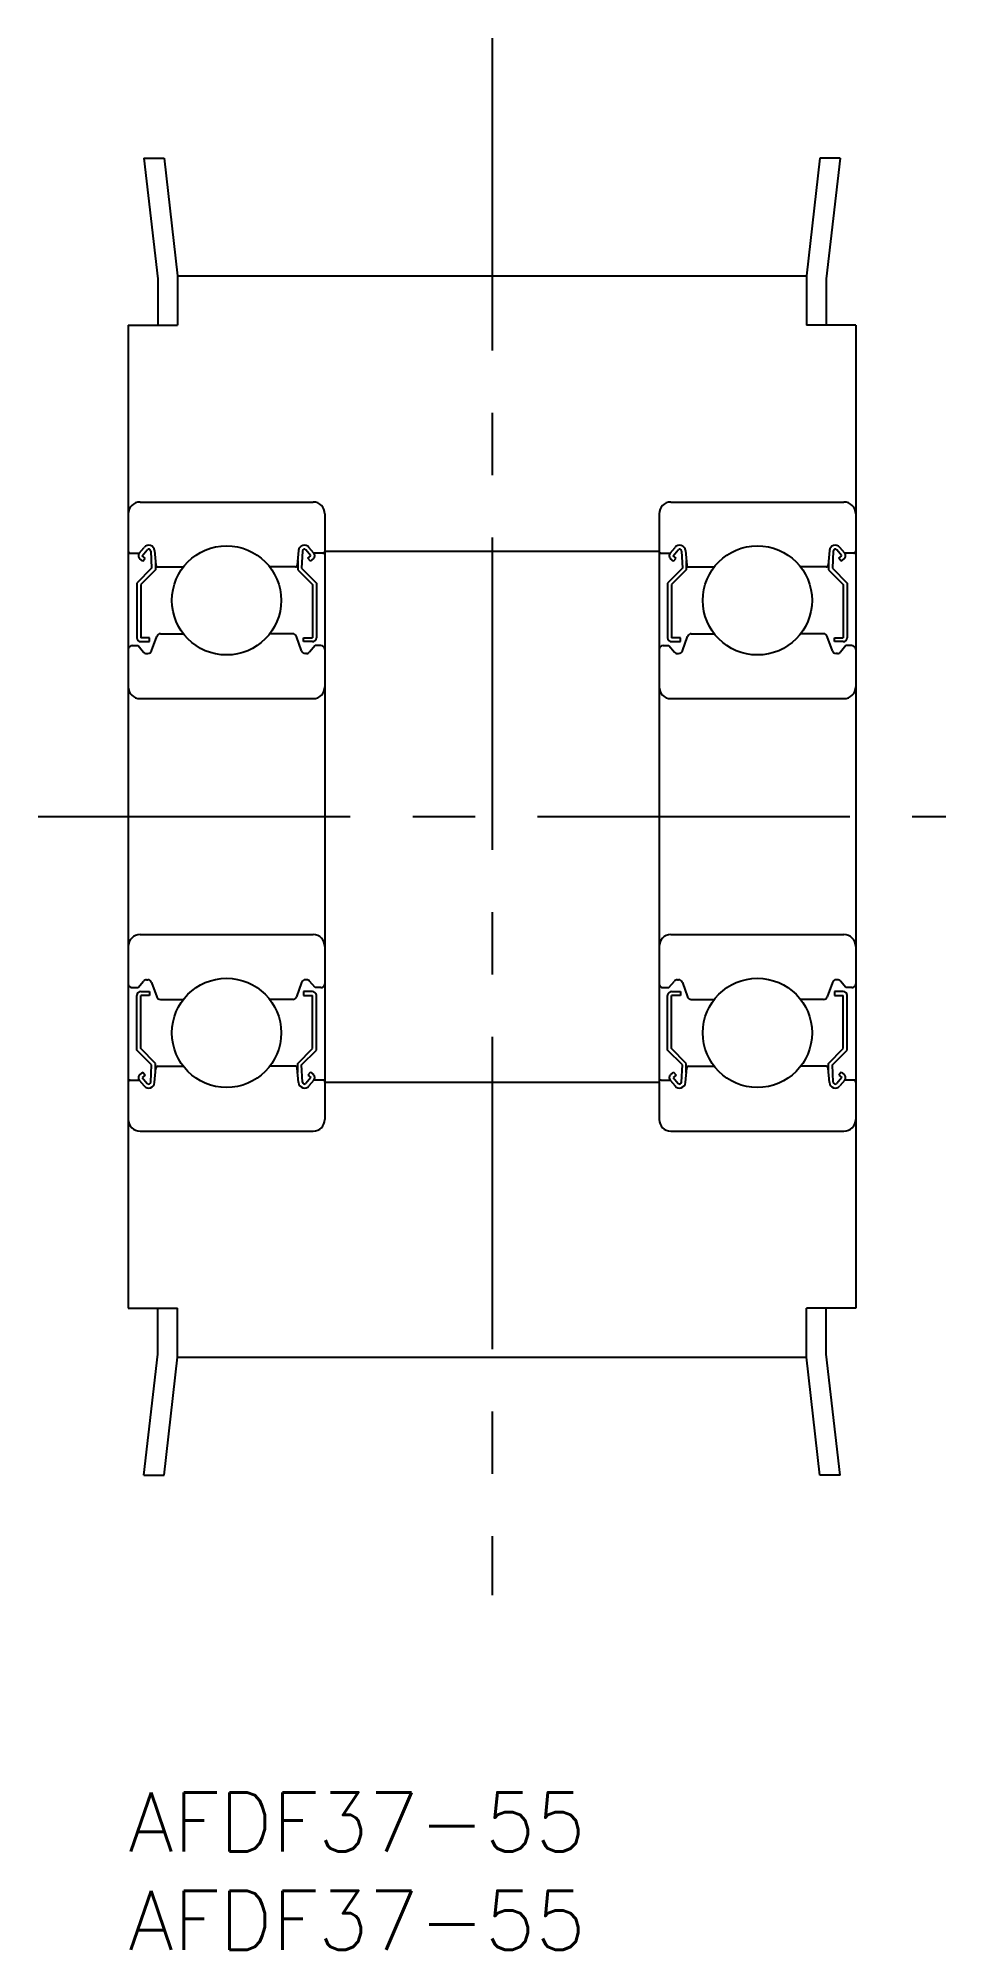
# Model space of a CAD drawing. Extents: x -4.6 to 41.6, y -8 to 89.2.
import ezdxf

# ---------------------------------------------------------------- set-up
doc = ezdxf.new("R2010")
doc.units = 0
doc.header["$LTSCALE"] = 0.5
doc.linetypes.add('CENTER', pattern=[50.8, 31.75, -6.35, 6.35, -6.35])
doc.layers.get('0').update_dxf_attribs({"linetype": 'CONTINUOUS'})
doc.layers.add('CENTER', color=1, linetype='CENTER')
doc.styles.get("Standard").update_dxf_attribs({"font": 'txt.shx', "height": 3, "bigfont": 'bigfont.shx'})

# ---------------------------------------------------------------- blocks, each defined once
blk = doc.blocks.new('*U10')
at = {"color": 7, "linetype": 'CONTINUOUS'}
blk.add_text('AFDF37-55', height=3, dxfattribs=at).set_placement((0, -3))
blk = doc.blocks.new('*U11')
at = {"color": 7, "linetype": 'CONTINUOUS'}
blk.add_text('AFDF37-55', height=3, dxfattribs=at).set_placement((0, -8))

msp = doc.modelspace()

# ---------------------------------------------------------------- linework, layer by layer
at = {"color": 7, "linetype": 'CONTINUOUS'}
for p, q in [((0.789, 83.138), (1.5, 76.986)), ((0.789, 83.138), (1.825, 83.138)), ((1.825, 83.138), (2.5, 77.138)), ((35.175, 83.138), (34.5, 77.138)), ((36.211, 83.138), (35.175, 83.138)), ((36.211, 83.138), (35.5, 76.986)), ((1.5, 76.986), (1.5, 74.638)), ((2.5, 77.138), (34.5, 77.138)), ((2.5, 77.138), (2.5, 74.638)), ((34.5, 77.138), (34.5, 74.638)), ((35.5, 76.986), (35.5, 74.638)), ((0, 74.638), (2.5, 74.638)), ((0, 74.638), (0, 24.638)), ((37, 74.638), (34.5, 74.638)), ((37, 74.638), (37, 24.638)), ((0.6, 65.638), (9.4, 65.638)), ((27.6, 65.638), (36.4, 65.638)), ((10, 65.038), (10, 34.238)), ((27, 65.038), (27, 34.238)), ((0.56, 63.038), (0.81, 63.335)), ((0.713, 62.909), (0.963, 63.207)), ((9.287, 62.909), (9.037, 63.207)), ((9.44, 63.038), (9.19, 63.335)), ((27.56, 63.038), (27.81, 63.335)), ((27.713, 62.909), (27.963, 63.207)), ((36.287, 62.909), (36.037, 63.207)), ((36.44, 63.038), (36.19, 63.335)), ((0.1, 63.038), (0.56, 63.038)), ((1.183, 62.271), (0.433, 61.521)), ((0.738, 62.628), (0.585, 62.756)), ((0.866, 62.781), (0.713, 62.909)), ((0.738, 62.628), (0.866, 62.781)), ((1.14, 63.148), (1.183, 62.271)), ((1.338, 63.169), (1.403, 62.429)), ((1.383, 62.658), (1.383, 62.188)), ((1.503, 62.338), (2.803, 62.338)), ((8.497, 62.338), (7.197, 62.338)), ((8.662, 63.169), (8.597, 62.429)), ((8.617, 62.658), (8.617, 62.188)), ((8.86, 63.148), (8.817, 62.271)), ((8.817, 62.271), (9.567, 61.521)), ((9.134, 62.781), (9.287, 62.909)), ((9.262, 62.628), (9.134, 62.781)), ((9.262, 62.628), (9.415, 62.756)), ((9.9, 63.038), (9.44, 63.038)), ((10, 63.138), (27, 63.138)), ((27.1, 63.038), (27.56, 63.038)), ((28.183, 62.271), (27.433, 61.521)), ((27.738, 62.628), (27.585, 62.756)), ((27.866, 62.781), (27.713, 62.909)), ((27.738, 62.628), (27.866, 62.781)), ((28.14, 63.148), (28.183, 62.271)), ((28.338, 63.169), (28.403, 62.429)), ((28.383, 62.658), (28.383, 62.188)), ((28.503, 62.338), (29.803, 62.338)), ((35.497, 62.338), (34.197, 62.338)), ((35.662, 63.169), (35.597, 62.429)), ((35.617, 62.658), (35.617, 62.188)), ((35.86, 63.148), (35.817, 62.271)), ((35.817, 62.271), (36.567, 61.521)), ((36.134, 62.781), (36.287, 62.909)), ((36.262, 62.628), (36.134, 62.781)), ((36.262, 62.628), (36.415, 62.756)), ((36.9, 63.038), (36.44, 63.038)), ((0.433, 61.521), (0.433, 58.738)), ((1.383, 62.188), (0.633, 61.438)), ((0.633, 61.438), (0.633, 58.738)), ((8.617, 62.188), (9.367, 61.438)), ((9.367, 61.438), (9.367, 58.738)), ((9.567, 61.521), (9.567, 58.738)), ((27.433, 61.521), (27.433, 58.738)), ((28.383, 62.188), (27.633, 61.438)), ((27.633, 61.438), (27.633, 58.738)), ((35.617, 62.188), (36.367, 61.438)), ((36.367, 61.438), (36.367, 58.738)), ((36.567, 61.521), (36.567, 58.738)), ((1.083, 58.738), (0.633, 58.738)), ((0.633, 58.538), (1.083, 58.538)), ((1.083, 58.538), (1.083, 58.738)), ((1.182, 58.069), (1.45, 58.806)), ((1.638, 58.938), (2.803, 58.938)), ((8.362, 58.938), (7.197, 58.938)), ((8.818, 58.069), (8.55, 58.806)), ((8.917, 58.738), (9.367, 58.738)), ((8.917, 58.538), (8.917, 58.738)), ((9.367, 58.538), (8.917, 58.538)), ((28.083, 58.738), (27.633, 58.738)), ((27.633, 58.538), (28.083, 58.538)), ((28.083, 58.538), (28.083, 58.738)), ((28.182, 58.069), (28.45, 58.806)), ((28.638, 58.938), (29.803, 58.938)), ((35.362, 58.938), (34.197, 58.938)), ((35.818, 58.069), (35.55, 58.806)), ((35.917, 58.738), (36.367, 58.738)), ((35.917, 58.538), (35.917, 58.738)), ((36.367, 58.538), (35.917, 58.538)), ((0.2, 58.338), (0.5, 58.338)), ((0.5, 58.338), (0.776, 58.009)), ((0.929, 57.938), (0.994, 57.938)), ((9.071, 57.938), (9.006, 57.938)), ((9.5, 58.338), (9.224, 58.009)), ((9.8, 58.338), (9.5, 58.338)), ((27.2, 58.338), (27.5, 58.338)), ((27.5, 58.338), (27.776, 58.009)), ((27.929, 57.938), (27.994, 57.938)), ((36.071, 57.938), (36.006, 57.938)), ((36.5, 58.338), (36.224, 58.009)), ((36.8, 58.338), (36.5, 58.338)), ((0.6, 55.638), (9.4, 55.638)), ((27.6, 55.638), (36.4, 55.638)), ((0.6, 43.638), (9.4, 43.638)), ((27.6, 43.638), (36.4, 43.638)), ((0.2, 40.938), (0.5, 40.938)), ((0.5, 40.938), (0.776, 41.266)), ((0.929, 41.338), (0.994, 41.338)), ((1.182, 41.206), (1.45, 40.469)), ((8.818, 41.206), (8.55, 40.469)), ((9.071, 41.338), (9.006, 41.338)), ((9.5, 40.938), (9.224, 41.266)), ((9.8, 40.938), (9.5, 40.938)), ((27.2, 40.938), (27.5, 40.938)), ((27.5, 40.938), (27.776, 41.266)), ((27.929, 41.338), (27.994, 41.338)), ((28.182, 41.206), (28.45, 40.469)), ((35.818, 41.206), (35.55, 40.469)), ((36.071, 41.338), (36.006, 41.338)), ((36.5, 40.938), (36.224, 41.266)), ((36.8, 40.938), (36.5, 40.938)), ((0.433, 37.755), (0.433, 40.538)), ((0.633, 40.738), (1.083, 40.738)), ((0.633, 37.838), (0.633, 40.538)), ((1.083, 40.538), (0.633, 40.538)), ((1.083, 40.738), (1.083, 40.538)), ((1.638, 40.338), (2.803, 40.338)), ((8.362, 40.338), (7.197, 40.338)), ((9.367, 40.738), (8.917, 40.738)), ((8.917, 40.738), (8.917, 40.538)), ((8.917, 40.538), (9.367, 40.538)), ((9.367, 37.838), (9.367, 40.538)), ((9.567, 37.755), (9.567, 40.538)), ((27.433, 37.755), (27.433, 40.538)), ((27.633, 40.738), (28.083, 40.738)), ((27.633, 37.838), (27.633, 40.538)), ((28.083, 40.538), (27.633, 40.538)), ((28.083, 40.738), (28.083, 40.538)), ((28.638, 40.338), (29.803, 40.338)), ((35.362, 40.338), (34.197, 40.338)), ((36.367, 40.738), (35.917, 40.738)), ((35.917, 40.738), (35.917, 40.538)), ((35.917, 40.538), (36.367, 40.538)), ((36.367, 37.838), (36.367, 40.538)), ((36.567, 37.755), (36.567, 40.538)), ((1.183, 37.005), (0.433, 37.755)), ((1.383, 37.088), (0.633, 37.838)), ((1.14, 36.128), (1.183, 37.005)), ((1.383, 36.618), (1.383, 37.088)), ((8.617, 37.088), (9.367, 37.838)), ((8.617, 36.618), (8.617, 37.088)), ((8.817, 37.005), (9.567, 37.755)), ((8.86, 36.128), (8.817, 37.005)), ((28.183, 37.005), (27.433, 37.755)), ((28.383, 37.088), (27.633, 37.838)), ((28.14, 36.128), (28.183, 37.005)), ((28.383, 36.618), (28.383, 37.088)), ((35.617, 37.088), (36.367, 37.838)), ((35.617, 36.618), (35.617, 37.088)), ((35.817, 37.005), (36.567, 37.755)), ((35.86, 36.128), (35.817, 37.005)), ((0.1, 36.238), (0.56, 36.238)), ((0.56, 36.238), (0.81, 35.94)), ((0.738, 36.648), (0.585, 36.52)), ((0.866, 36.495), (0.713, 36.367)), ((0.713, 36.367), (0.963, 36.069)), ((0.738, 36.648), (0.866, 36.495)), ((1.338, 36.107), (1.403, 36.847)), ((1.503, 36.938), (2.803, 36.938)), ((8.497, 36.938), (7.197, 36.938)), ((8.662, 36.107), (8.597, 36.847)), ((9.287, 36.367), (9.037, 36.069)), ((9.262, 36.648), (9.134, 36.495)), ((9.134, 36.495), (9.287, 36.367)), ((9.44, 36.238), (9.19, 35.94)), ((9.262, 36.648), (9.415, 36.52)), ((9.9, 36.238), (9.44, 36.238)), ((10, 36.138), (27, 36.138)), ((27.1, 36.238), (27.56, 36.238)), ((27.56, 36.238), (27.81, 35.94)), ((27.738, 36.648), (27.585, 36.52)), ((27.866, 36.495), (27.713, 36.367)), ((27.713, 36.367), (27.963, 36.069)), ((27.738, 36.648), (27.866, 36.495)), ((28.338, 36.107), (28.403, 36.847)), ((28.503, 36.938), (29.803, 36.938)), ((35.497, 36.938), (34.197, 36.938)), ((35.662, 36.107), (35.597, 36.847)), ((36.287, 36.367), (36.037, 36.069)), ((36.262, 36.648), (36.134, 36.495)), ((36.134, 36.495), (36.287, 36.367)), ((36.44, 36.238), (36.19, 35.94)), ((36.262, 36.648), (36.415, 36.52)), ((36.9, 36.238), (36.44, 36.238)), ((0.6, 33.638), (9.4, 33.638)), ((3, 33.638), (3, 33.638)), ((27.6, 33.638), (36.4, 33.638)), ((30, 33.638), (30, 33.638)), ((0, 24.638), (2.5, 24.638)), ((1.5, 22.289), (1.5, 24.638)), ((2.5, 22.138), (2.5, 24.638)), ((37, 24.638), (34.5, 24.638)), ((34.5, 22.138), (34.5, 24.638)), ((35.5, 22.289), (35.5, 24.638)), ((0.789, 16.138), (1.5, 22.289)), ((1.825, 16.138), (2.5, 22.138)), ((2.5, 22.138), (34.5, 22.138)), ((35.175, 16.138), (34.5, 22.138)), ((36.211, 16.138), (35.5, 22.289)), ((0.789, 16.138), (1.825, 16.138)), ((36.211, 16.138), (35.175, 16.138))]:
    msp.add_line(p, q, dxfattribs=at)
for centre in [(5, 60.638), (5, 60.638), (32, 60.638), (32, 60.638), (5, 38.638), (5, 38.638), (32, 38.638), (32, 38.638)]:
    msp.add_circle(centre, 2.778, dxfattribs=at)
for centre, radius, start, end in [((0.6, 65.038), 0.6, 90, 180), ((9.4, 65.038), 0.6, 0, 90), ((27.6, 65.038), 0.6, 90, 180), ((36.4, 65.038), 0.6, 0, 90), ((1.039, 63.142), 0.3, 4.99683, 140.00119), ((1.04, 63.143), 0.1, 2.81979, 140.00022), ((8.961, 63.142), 0.3, 39.99881, 175.00317), ((8.96, 63.143), 0.1, 39.99978, 177.18021), ((28.039, 63.142), 0.3, 4.99683, 140.00119), ((28.04, 63.143), 0.1, 2.81979, 140.00022), ((35.961, 63.142), 0.3, 39.99881, 175.00317), ((35.96, 63.143), 0.1, 39.99978, 177.18021), ((0.1, 63.138), 0.1, 180, 270), ((0.713, 62.909), 0.2, 140.00119, 230.08703), ((1.503, 62.438), 0.1, 184.99683, 270), ((8.497, 62.438), 0.1, 270, 355.00317), ((9.287, 62.909), 0.2, 309.91297, 39.99881), ((9.9, 63.138), 0.1, 270, 0), ((27.1, 63.138), 0.1, 180, 270), ((27.713, 62.909), 0.2, 140.00119, 230.08703), ((28.503, 62.438), 0.1, 184.99683, 270), ((35.497, 62.438), 0.1, 270, 355.00317), ((36.287, 62.909), 0.2, 309.91297, 39.99881), ((36.9, 63.138), 0.1, 270, 0), ((0.633, 58.738), 0.2, 180, 270), ((1.638, 58.738), 0.2, 90, 159.99165), ((8.362, 58.738), 0.2, 20.00835, 90), ((9.367, 58.738), 0.2, 270, 0), ((27.633, 58.738), 0.2, 180, 270), ((28.638, 58.738), 0.2, 90, 159.99165), ((35.362, 58.738), 0.2, 20.00835, 90), ((36.367, 58.738), 0.2, 270, 0), ((0.2, 58.138), 0.2, 90, 180), ((0.929, 58.138), 0.2, 219.9952, 270), ((0.994, 58.138), 0.2, 270, 339.99165), ((9.006, 58.138), 0.2, 200.00835, 270), ((9.071, 58.138), 0.2, 270, 320.0048), ((9.8, 58.138), 0.2, 0, 90), ((27.2, 58.138), 0.2, 90, 180), ((27.929, 58.138), 0.2, 219.9952, 270), ((27.994, 58.138), 0.2, 270, 339.99165), ((36.006, 58.138), 0.2, 200.00835, 270), ((36.071, 58.138), 0.2, 270, 320.0048), ((36.8, 58.138), 0.2, 0, 90), ((0.6, 56.238), 0.6, 180, 270), ((9.4, 56.238), 0.6, 270, 0), ((27.6, 56.238), 0.6, 180, 270), ((36.4, 56.238), 0.6, 270, 0), ((0.6, 43.038), 0.6, 90, 180), ((9.4, 43.038), 0.6, 0, 90), ((27.6, 43.038), 0.6, 90, 180), ((36.4, 43.038), 0.6, 0, 90), ((0.2, 41.138), 0.2, 180, 270), ((0.929, 41.138), 0.2, 90, 140.0048), ((0.994, 41.138), 0.2, 20.00835, 90), ((9.006, 41.138), 0.2, 90, 159.99165), ((9.071, 41.138), 0.2, 39.9952, 90), ((9.8, 41.138), 0.2, 270, 0), ((27.2, 41.138), 0.2, 180, 270), ((27.929, 41.138), 0.2, 90, 140.0048), ((27.994, 41.138), 0.2, 20.00835, 90), ((36.006, 41.138), 0.2, 90, 159.99165), ((36.071, 41.138), 0.2, 39.9952, 90), ((36.8, 41.138), 0.2, 270, 0), ((0.633, 40.538), 0.2, 90, 180), ((1.638, 40.538), 0.2, 200.00835, 270), ((8.362, 40.538), 0.2, 270, 339.99165), ((9.367, 40.538), 0.2, 0, 90), ((27.633, 40.538), 0.2, 90, 180), ((28.638, 40.538), 0.2, 200.00835, 270), ((35.362, 40.538), 0.2, 270, 339.99165), ((36.367, 40.538), 0.2, 0, 90), ((0.1, 36.138), 0.1, 90, 180), ((0.713, 36.366), 0.2, 129.91297, 219.99881), ((1.039, 36.133), 0.3, 219.99881, 355.00317), ((1.04, 36.133), 0.1, 219.99978, 357.18021), ((1.503, 36.838), 0.1, 90, 175.00317), ((8.497, 36.838), 0.1, 4.99683, 90), ((8.961, 36.133), 0.3, 184.99683, 320.00119), ((8.96, 36.133), 0.1, 182.81979, 320.00022), ((9.287, 36.366), 0.2, 320.00119, 50.08703), ((9.9, 36.138), 0.1, 0, 90), ((27.1, 36.138), 0.1, 90, 180), ((27.713, 36.366), 0.2, 129.91297, 219.99881), ((28.039, 36.133), 0.3, 219.99881, 355.00317), ((28.04, 36.133), 0.1, 219.99978, 357.18021), ((28.503, 36.838), 0.1, 90, 175.00317), ((35.497, 36.838), 0.1, 4.99683, 90), ((35.961, 36.133), 0.3, 184.99683, 320.00119), ((35.96, 36.133), 0.1, 182.81979, 320.00022), ((36.287, 36.366), 0.2, 320.00119, 50.08703), ((36.9, 36.138), 0.1, 0, 90), ((0.6, 34.238), 0.6, 180, 270), ((9.4, 34.238), 0.6, 270, 0), ((27.6, 34.238), 0.6, 180, 270), ((36.4, 34.238), 0.6, 270, 0)]:
    msp.add_arc(centre, radius, start, end, dxfattribs=at)
at = {"layer": 'CENTER', "color": 1, "linetype": 'CENTER'}
for p, q in [((18.5, 89.231), (18.5, 10.044)), ((-4.581, 49.638), (41.581, 49.638))]:
    msp.add_line(p, q, dxfattribs=at)

# ---------------------------------------------------------------- block references
at = {"color": 7, "linetype": 'CONTINUOUS'}
for name in ['*U10', '*U11']:
    msp.add_blockref(name, (0, 0), dxfattribs=at)

doc.saveas('drawing.dxf')
